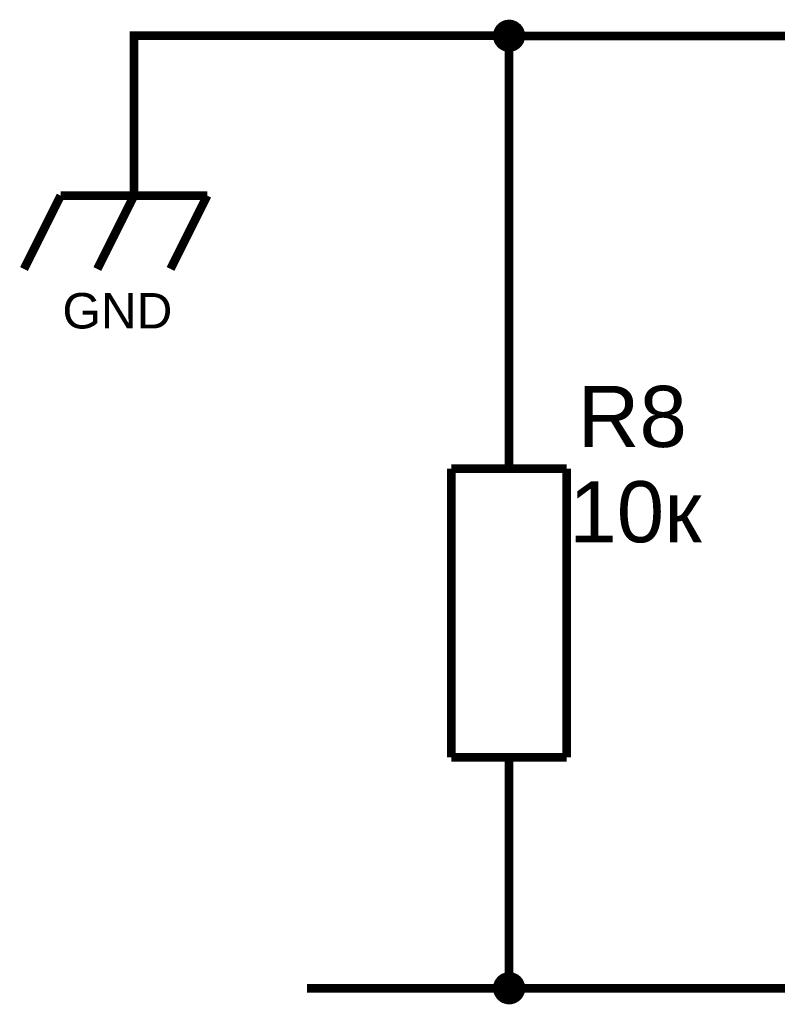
# Model space of a CAD drawing. Header units: millimetres. Extents: x 0 to 594, y 0 to 420.
# Drawn here: x 36.94 to 63.19, y 309.84 to 343.96 of the extents above; entities that cross this region are included whole.
import ezdxf

# ---------------------------------------------------------------- set-up
doc = ezdxf.new("R2010")
doc.units = ezdxf.units.MM
doc.layers.add('Sheet', color=255, linetype='Continuous')
doc.styles.get("Standard").update_dxf_attribs({"font": 'arial.ttf'})

msp = doc.modelspace()

# ---------------------------------------------------------------- linework, layer by layer
at = {"layer": 'Sheet', "color": 0}
for points, const_width in [([(53.388, 343.398), (53.388, 343.425), (53.391, 343.451), (53.394, 343.475), (53.399, 343.502), (53.404, 343.525), (53.412, 343.549), (53.42, 343.573), (53.428, 343.597), (53.439, 343.618), (53.449, 343.642), (53.462, 343.663), (53.476, 343.682), (53.489, 343.703), (53.505, 343.721), (53.521, 343.74), (53.537, 343.758), (53.555, 343.774), (53.574, 343.79), (53.592, 343.806), (53.613, 343.819), (53.632, 343.832), (53.653, 343.846), (53.677, 343.856), (53.698, 343.867), (53.722, 343.875), (53.746, 343.883), (53.769, 343.891), (53.793, 343.896), (53.82, 343.901), (53.843, 343.904), (53.87, 343.906), (53.896, 343.906)], 0.0991), ([(53.388, 343.398), (53.388, 343.425), (53.391, 343.451), (53.394, 343.475), (53.399, 343.502), (53.404, 343.525), (53.412, 343.549), (53.42, 343.573), (53.428, 343.597), (53.439, 343.618), (53.449, 343.642), (53.462, 343.663), (53.476, 343.682), (53.489, 343.703), (53.505, 343.721), (53.521, 343.74), (53.537, 343.758), (53.555, 343.774), (53.574, 343.79), (53.592, 343.806), (53.613, 343.819), (53.632, 343.832), (53.653, 343.846), (53.677, 343.856), (53.698, 343.867), (53.722, 343.875), (53.746, 343.883), (53.769, 343.891), (53.793, 343.896), (53.82, 343.901), (53.843, 343.904), (53.87, 343.906), (53.896, 343.906)], 0.0991), ([(53.388, 343.398), (53.388, 343.425), (53.391, 343.451), (53.394, 343.475), (53.399, 343.502), (53.404, 343.525), (53.412, 343.549), (53.42, 343.573), (53.428, 343.597), (53.439, 343.618), (53.449, 343.642), (53.462, 343.663), (53.476, 343.682), (53.489, 343.703), (53.505, 343.721), (53.521, 343.74), (53.537, 343.758), (53.555, 343.774), (53.574, 343.79), (53.592, 343.806), (53.613, 343.819), (53.632, 343.832), (53.653, 343.846), (53.677, 343.856), (53.698, 343.867), (53.722, 343.875), (53.746, 343.883), (53.769, 343.891), (53.793, 343.896), (53.82, 343.901), (53.843, 343.904), (53.87, 343.906), (53.896, 343.906)], 0.0991), ([(53.388, 343.398), (53.388, 343.425), (53.391, 343.451), (53.394, 343.475), (53.399, 343.502), (53.404, 343.525), (53.412, 343.549), (53.42, 343.573), (53.428, 343.597), (53.439, 343.618), (53.449, 343.642), (53.462, 343.663), (53.476, 343.682), (53.489, 343.703), (53.505, 343.721), (53.521, 343.74), (53.537, 343.758), (53.555, 343.774), (53.574, 343.79), (53.592, 343.806), (53.613, 343.819), (53.632, 343.832), (53.653, 343.846), (53.677, 343.856), (53.698, 343.867), (53.722, 343.875), (53.746, 343.883), (53.769, 343.891), (53.793, 343.896), (53.82, 343.901), (53.843, 343.904), (53.87, 343.906), (53.896, 343.906)], 0.0991), ([(53.388, 343.398), (53.388, 343.425), (53.391, 343.451), (53.394, 343.475), (53.399, 343.502), (53.404, 343.525), (53.412, 343.549), (53.42, 343.573), (53.428, 343.597), (53.439, 343.618), (53.449, 343.642), (53.462, 343.663), (53.476, 343.682), (53.489, 343.703), (53.505, 343.721), (53.521, 343.74), (53.537, 343.758), (53.555, 343.774), (53.574, 343.79), (53.592, 343.806), (53.613, 343.819), (53.632, 343.832), (53.653, 343.846), (53.677, 343.856), (53.698, 343.867), (53.722, 343.875), (53.746, 343.883), (53.769, 343.891), (53.793, 343.896), (53.82, 343.901), (53.843, 343.904), (53.87, 343.906), (53.896, 343.906)], 0.0991), ([(53.388, 343.398), (53.388, 343.425), (53.391, 343.451), (53.394, 343.475), (53.399, 343.502), (53.404, 343.525), (53.412, 343.549), (53.42, 343.573), (53.428, 343.597), (53.439, 343.618), (53.449, 343.642), (53.462, 343.663), (53.476, 343.682), (53.489, 343.703), (53.505, 343.721), (53.521, 343.74), (53.537, 343.758), (53.555, 343.774), (53.574, 343.79), (53.592, 343.806), (53.613, 343.819), (53.632, 343.832), (53.653, 343.846), (53.677, 343.856), (53.698, 343.867), (53.722, 343.875), (53.746, 343.883), (53.769, 343.891), (53.793, 343.896), (53.82, 343.901), (53.843, 343.904), (53.87, 343.906), (53.896, 343.906)], 0.0991), ([(53.388, 343.398), (53.388, 343.425), (53.391, 343.451), (53.394, 343.475), (53.399, 343.502), (53.404, 343.525), (53.412, 343.549), (53.42, 343.573), (53.428, 343.597), (53.439, 343.618), (53.449, 343.642), (53.462, 343.663), (53.476, 343.682), (53.489, 343.703), (53.505, 343.721), (53.521, 343.74), (53.537, 343.758), (53.555, 343.774), (53.574, 343.79), (53.592, 343.806), (53.613, 343.819), (53.632, 343.832), (53.653, 343.846), (53.677, 343.856), (53.698, 343.867), (53.722, 343.875), (53.746, 343.883), (53.769, 343.891), (53.793, 343.896), (53.82, 343.901), (53.843, 343.904), (53.87, 343.906), (53.896, 343.906)], 0.0991), ([(53.388, 343.398), (53.388, 343.425), (53.391, 343.451), (53.394, 343.475), (53.399, 343.502), (53.404, 343.525), (53.412, 343.549), (53.42, 343.573), (53.428, 343.597), (53.439, 343.618), (53.449, 343.642), (53.462, 343.663), (53.476, 343.682), (53.489, 343.703), (53.505, 343.721), (53.521, 343.74), (53.537, 343.758), (53.555, 343.774), (53.574, 343.79), (53.592, 343.806), (53.613, 343.819), (53.632, 343.832), (53.653, 343.846), (53.677, 343.856), (53.698, 343.867), (53.722, 343.875), (53.746, 343.883), (53.769, 343.891), (53.793, 343.896), (53.82, 343.901), (53.843, 343.904), (53.87, 343.906), (53.896, 343.906)], 0.0991), ([(53.896, 343.906), (53.896, 343.906)], 0.0991), ([(53.896, 343.906), (53.923, 343.906), (53.949, 343.904), (53.973, 343.901), (54, 343.896), (54.023, 343.891), (54.047, 343.883), (54.071, 343.875), (54.095, 343.867), (54.116, 343.856), (54.14, 343.846), (54.161, 343.832), (54.179, 343.819), (54.201, 343.806), (54.219, 343.79), (54.238, 343.774), (54.256, 343.758), (54.272, 343.74), (54.288, 343.721), (54.304, 343.703), (54.317, 343.682), (54.33, 343.663), (54.343, 343.642), (54.354, 343.618), (54.365, 343.597), (54.373, 343.573), (54.381, 343.549), (54.388, 343.525), (54.394, 343.502), (54.399, 343.475), (54.402, 343.451), (54.404, 343.425), (54.404, 343.398)], 0.0991), ([(53.896, 343.906), (53.896, 343.906)], 0.0991), ([(53.896, 343.906), (53.923, 343.906), (53.949, 343.904), (53.973, 343.901), (54, 343.896), (54.023, 343.891), (54.047, 343.883), (54.071, 343.875), (54.095, 343.867), (54.116, 343.856), (54.14, 343.846), (54.161, 343.832), (54.179, 343.819), (54.201, 343.806), (54.219, 343.79), (54.238, 343.774), (54.256, 343.758), (54.272, 343.74), (54.288, 343.721), (54.304, 343.703), (54.317, 343.682), (54.33, 343.663), (54.343, 343.642), (54.354, 343.618), (54.365, 343.597), (54.373, 343.573), (54.381, 343.549), (54.388, 343.525), (54.394, 343.502), (54.399, 343.475), (54.402, 343.451), (54.404, 343.425), (54.404, 343.398)], 0.0991), ([(53.896, 343.906), (53.896, 343.906)], 0.0991), ([(53.896, 343.906), (53.923, 343.906), (53.949, 343.904), (53.973, 343.901), (54, 343.896), (54.023, 343.891), (54.047, 343.883), (54.071, 343.875), (54.095, 343.867), (54.116, 343.856), (54.14, 343.846), (54.161, 343.832), (54.179, 343.819), (54.201, 343.806), (54.219, 343.79), (54.238, 343.774), (54.256, 343.758), (54.272, 343.74), (54.288, 343.721), (54.304, 343.703), (54.317, 343.682), (54.33, 343.663), (54.343, 343.642), (54.354, 343.618), (54.365, 343.597), (54.373, 343.573), (54.381, 343.549), (54.388, 343.525), (54.394, 343.502), (54.399, 343.475), (54.402, 343.451), (54.404, 343.425), (54.404, 343.398)], 0.0991), ([(53.896, 343.906), (53.896, 343.906)], 0.0991), ([(53.896, 343.906), (53.923, 343.906), (53.949, 343.904), (53.973, 343.901), (54, 343.896), (54.023, 343.891), (54.047, 343.883), (54.071, 343.875), (54.095, 343.867), (54.116, 343.856), (54.14, 343.846), (54.161, 343.832), (54.179, 343.819), (54.201, 343.806), (54.219, 343.79), (54.238, 343.774), (54.256, 343.758), (54.272, 343.74), (54.288, 343.721), (54.304, 343.703), (54.317, 343.682), (54.33, 343.663), (54.343, 343.642), (54.354, 343.618), (54.365, 343.597), (54.373, 343.573), (54.381, 343.549), (54.388, 343.525), (54.394, 343.502), (54.399, 343.475), (54.402, 343.451), (54.404, 343.425), (54.404, 343.398)], 0.0991), ([(53.896, 343.906), (53.896, 343.906)], 0.0991), ([(53.896, 343.906), (53.923, 343.906), (53.949, 343.904), (53.973, 343.901), (54, 343.896), (54.023, 343.891), (54.047, 343.883), (54.071, 343.875), (54.095, 343.867), (54.116, 343.856), (54.14, 343.846), (54.161, 343.832), (54.179, 343.819), (54.201, 343.806), (54.219, 343.79), (54.238, 343.774), (54.256, 343.758), (54.272, 343.74), (54.288, 343.721), (54.304, 343.703), (54.317, 343.682), (54.33, 343.663), (54.343, 343.642), (54.354, 343.618), (54.365, 343.597), (54.373, 343.573), (54.381, 343.549), (54.388, 343.525), (54.394, 343.502), (54.399, 343.475), (54.402, 343.451), (54.404, 343.425), (54.404, 343.398)], 0.0991), ([(53.896, 343.906), (53.896, 343.906)], 0.0991), ([(53.896, 343.906), (53.923, 343.906), (53.949, 343.904), (53.973, 343.901), (54, 343.896), (54.023, 343.891), (54.047, 343.883), (54.071, 343.875), (54.095, 343.867), (54.116, 343.856), (54.14, 343.846), (54.161, 343.832), (54.179, 343.819), (54.201, 343.806), (54.219, 343.79), (54.238, 343.774), (54.256, 343.758), (54.272, 343.74), (54.288, 343.721), (54.304, 343.703), (54.317, 343.682), (54.33, 343.663), (54.343, 343.642), (54.354, 343.618), (54.365, 343.597), (54.373, 343.573), (54.381, 343.549), (54.388, 343.525), (54.394, 343.502), (54.399, 343.475), (54.402, 343.451), (54.404, 343.425), (54.404, 343.398)], 0.0991), ([(53.896, 343.906), (53.896, 343.906)], 0.0991), ([(53.896, 343.906), (53.923, 343.906), (53.949, 343.904), (53.973, 343.901), (54, 343.896), (54.023, 343.891), (54.047, 343.883), (54.071, 343.875), (54.095, 343.867), (54.116, 343.856), (54.14, 343.846), (54.161, 343.832), (54.179, 343.819), (54.201, 343.806), (54.219, 343.79), (54.238, 343.774), (54.256, 343.758), (54.272, 343.74), (54.288, 343.721), (54.304, 343.703), (54.317, 343.682), (54.33, 343.663), (54.343, 343.642), (54.354, 343.618), (54.365, 343.597), (54.373, 343.573), (54.381, 343.549), (54.388, 343.525), (54.394, 343.502), (54.399, 343.475), (54.402, 343.451), (54.404, 343.425), (54.404, 343.398)], 0.0991), ([(53.896, 343.906), (53.896, 343.906)], 0.0991), ([(53.896, 343.906), (53.923, 343.906), (53.949, 343.904), (53.973, 343.901), (54, 343.896), (54.023, 343.891), (54.047, 343.883), (54.071, 343.875), (54.095, 343.867), (54.116, 343.856), (54.14, 343.846), (54.161, 343.832), (54.179, 343.819), (54.201, 343.806), (54.219, 343.79), (54.238, 343.774), (54.256, 343.758), (54.272, 343.74), (54.288, 343.721), (54.304, 343.703), (54.317, 343.682), (54.33, 343.663), (54.343, 343.642), (54.354, 343.618), (54.365, 343.597), (54.373, 343.573), (54.381, 343.549), (54.388, 343.525), (54.394, 343.502), (54.399, 343.475), (54.402, 343.451), (54.404, 343.425), (54.404, 343.398)], 0.0991), ([(40.895, 340.398), (40.895, 343.398), (53.896, 343.398)], 0.3), ([(53.896, 342.89), (53.87, 342.89), (53.843, 342.893), (53.82, 342.896), (53.793, 342.901), (53.769, 342.906), (53.746, 342.914), (53.722, 342.922), (53.698, 342.93), (53.677, 342.941), (53.653, 342.951), (53.632, 342.965), (53.613, 342.978), (53.592, 342.991), (53.574, 343.007), (53.555, 343.023), (53.537, 343.039), (53.521, 343.057), (53.505, 343.076), (53.489, 343.094), (53.476, 343.115), (53.462, 343.134), (53.449, 343.155), (53.439, 343.179), (53.428, 343.2), (53.42, 343.224), (53.412, 343.248), (53.404, 343.271), (53.399, 343.295), (53.394, 343.322), (53.391, 343.346), (53.388, 343.372), (53.388, 343.398)], 0.0991), ([(53.388, 343.398), (53.388, 343.398)], 0.0991), ([(53.896, 342.89), (53.87, 342.89), (53.843, 342.893), (53.82, 342.896), (53.793, 342.901), (53.769, 342.906), (53.746, 342.914), (53.722, 342.922), (53.698, 342.93), (53.677, 342.941), (53.653, 342.951), (53.632, 342.965), (53.613, 342.978), (53.592, 342.991), (53.574, 343.007), (53.555, 343.023), (53.537, 343.039), (53.521, 343.057), (53.505, 343.076), (53.489, 343.094), (53.476, 343.115), (53.462, 343.134), (53.449, 343.155), (53.439, 343.179), (53.428, 343.2), (53.42, 343.224), (53.412, 343.248), (53.404, 343.271), (53.399, 343.295), (53.394, 343.322), (53.391, 343.346), (53.388, 343.372), (53.388, 343.398)], 0.0991), ([(53.388, 343.398), (53.388, 343.398)], 0.0991), ([(53.896, 342.89), (53.87, 342.89), (53.843, 342.893), (53.82, 342.896), (53.793, 342.901), (53.769, 342.906), (53.746, 342.914), (53.722, 342.922), (53.698, 342.93), (53.677, 342.941), (53.653, 342.951), (53.632, 342.965), (53.613, 342.978), (53.592, 342.991), (53.574, 343.007), (53.555, 343.023), (53.537, 343.039), (53.521, 343.057), (53.505, 343.076), (53.489, 343.094), (53.476, 343.115), (53.462, 343.134), (53.449, 343.155), (53.439, 343.179), (53.428, 343.2), (53.42, 343.224), (53.412, 343.248), (53.404, 343.271), (53.399, 343.295), (53.394, 343.322), (53.391, 343.346), (53.388, 343.372), (53.388, 343.398)], 0.0991), ([(53.388, 343.398), (53.388, 343.398)], 0.0991), ([(53.896, 342.89), (53.87, 342.89), (53.843, 342.893), (53.82, 342.896), (53.793, 342.901), (53.769, 342.906), (53.746, 342.914), (53.722, 342.922), (53.698, 342.93), (53.677, 342.941), (53.653, 342.951), (53.632, 342.965), (53.613, 342.978), (53.592, 342.991), (53.574, 343.007), (53.555, 343.023), (53.537, 343.039), (53.521, 343.057), (53.505, 343.076), (53.489, 343.094), (53.476, 343.115), (53.462, 343.134), (53.449, 343.155), (53.439, 343.179), (53.428, 343.2), (53.42, 343.224), (53.412, 343.248), (53.404, 343.271), (53.399, 343.295), (53.394, 343.322), (53.391, 343.346), (53.388, 343.372), (53.388, 343.398)], 0.0991), ([(53.388, 343.398), (53.388, 343.398)], 0.0991), ([(53.896, 342.89), (53.87, 342.89), (53.843, 342.893), (53.82, 342.896), (53.793, 342.901), (53.769, 342.906), (53.746, 342.914), (53.722, 342.922), (53.698, 342.93), (53.677, 342.941), (53.653, 342.951), (53.632, 342.965), (53.613, 342.978), (53.592, 342.991), (53.574, 343.007), (53.555, 343.023), (53.537, 343.039), (53.521, 343.057), (53.505, 343.076), (53.489, 343.094), (53.476, 343.115), (53.462, 343.134), (53.449, 343.155), (53.439, 343.179), (53.428, 343.2), (53.42, 343.224), (53.412, 343.248), (53.404, 343.271), (53.399, 343.295), (53.394, 343.322), (53.391, 343.346), (53.388, 343.372), (53.388, 343.398)], 0.0991), ([(53.388, 343.398), (53.388, 343.398)], 0.0991), ([(53.896, 342.89), (53.87, 342.89), (53.843, 342.893), (53.82, 342.896), (53.793, 342.901), (53.769, 342.906), (53.746, 342.914), (53.722, 342.922), (53.698, 342.93), (53.677, 342.941), (53.653, 342.951), (53.632, 342.965), (53.613, 342.978), (53.592, 342.991), (53.574, 343.007), (53.555, 343.023), (53.537, 343.039), (53.521, 343.057), (53.505, 343.076), (53.489, 343.094), (53.476, 343.115), (53.462, 343.134), (53.449, 343.155), (53.439, 343.179), (53.428, 343.2), (53.42, 343.224), (53.412, 343.248), (53.404, 343.271), (53.399, 343.295), (53.394, 343.322), (53.391, 343.346), (53.388, 343.372), (53.388, 343.398)], 0.0991), ([(53.388, 343.398), (53.388, 343.398)], 0.0991), ([(53.896, 342.89), (53.87, 342.89), (53.843, 342.893), (53.82, 342.896), (53.793, 342.901), (53.769, 342.906), (53.746, 342.914), (53.722, 342.922), (53.698, 342.93), (53.677, 342.941), (53.653, 342.951), (53.632, 342.965), (53.613, 342.978), (53.592, 342.991), (53.574, 343.007), (53.555, 343.023), (53.537, 343.039), (53.521, 343.057), (53.505, 343.076), (53.489, 343.094), (53.476, 343.115), (53.462, 343.134), (53.449, 343.155), (53.439, 343.179), (53.428, 343.2), (53.42, 343.224), (53.412, 343.248), (53.404, 343.271), (53.399, 343.295), (53.394, 343.322), (53.391, 343.346), (53.388, 343.372), (53.388, 343.398)], 0.0991), ([(53.388, 343.398), (53.388, 343.398)], 0.0991), ([(53.896, 342.89), (53.87, 342.89), (53.843, 342.893), (53.82, 342.896), (53.793, 342.901), (53.769, 342.906), (53.746, 342.914), (53.722, 342.922), (53.698, 342.93), (53.677, 342.941), (53.653, 342.951), (53.632, 342.965), (53.613, 342.978), (53.592, 342.991), (53.574, 343.007), (53.555, 343.023), (53.537, 343.039), (53.521, 343.057), (53.505, 343.076), (53.489, 343.094), (53.476, 343.115), (53.462, 343.134), (53.449, 343.155), (53.439, 343.179), (53.428, 343.2), (53.42, 343.224), (53.412, 343.248), (53.404, 343.271), (53.399, 343.295), (53.394, 343.322), (53.391, 343.346), (53.388, 343.372), (53.388, 343.398)], 0.0991), ([(53.388, 343.398), (53.388, 343.398)], 0.0991), ([(53.899, 333.4), (53.899, 343.396), (65.895, 343.396), (76.896, 343.396), (76.896, 333.4)], 0.3), ([(54.404, 343.398), (54.404, 343.372), (54.402, 343.346), (54.399, 343.322), (54.394, 343.295), (54.388, 343.271), (54.381, 343.248), (54.373, 343.224), (54.365, 343.2), (54.354, 343.179), (54.343, 343.155), (54.33, 343.134), (54.317, 343.115), (54.304, 343.094), (54.288, 343.076), (54.272, 343.057), (54.256, 343.039), (54.238, 343.023), (54.219, 343.007), (54.201, 342.991), (54.179, 342.978), (54.161, 342.965), (54.14, 342.951), (54.116, 342.941), (54.095, 342.93), (54.071, 342.922), (54.047, 342.914), (54.023, 342.906), (54, 342.901), (53.973, 342.896), (53.949, 342.893), (53.923, 342.89), (53.896, 342.89)], 0.0991), ([(54.404, 343.398), (54.404, 343.372), (54.402, 343.346), (54.399, 343.322), (54.394, 343.295), (54.388, 343.271), (54.381, 343.248), (54.373, 343.224), (54.365, 343.2), (54.354, 343.179), (54.343, 343.155), (54.33, 343.134), (54.317, 343.115), (54.304, 343.094), (54.288, 343.076), (54.272, 343.057), (54.256, 343.039), (54.238, 343.023), (54.219, 343.007), (54.201, 342.991), (54.179, 342.978), (54.161, 342.965), (54.14, 342.951), (54.116, 342.941), (54.095, 342.93), (54.071, 342.922), (54.047, 342.914), (54.023, 342.906), (54, 342.901), (53.973, 342.896), (53.949, 342.893), (53.923, 342.89), (53.896, 342.89)], 0.0991), ([(54.404, 343.398), (54.404, 343.372), (54.402, 343.346), (54.399, 343.322), (54.394, 343.295), (54.388, 343.271), (54.381, 343.248), (54.373, 343.224), (54.365, 343.2), (54.354, 343.179), (54.343, 343.155), (54.33, 343.134), (54.317, 343.115), (54.304, 343.094), (54.288, 343.076), (54.272, 343.057), (54.256, 343.039), (54.238, 343.023), (54.219, 343.007), (54.201, 342.991), (54.179, 342.978), (54.161, 342.965), (54.14, 342.951), (54.116, 342.941), (54.095, 342.93), (54.071, 342.922), (54.047, 342.914), (54.023, 342.906), (54, 342.901), (53.973, 342.896), (53.949, 342.893), (53.923, 342.89), (53.896, 342.89)], 0.0991), ([(54.404, 343.398), (54.404, 343.372), (54.402, 343.346), (54.399, 343.322), (54.394, 343.295), (54.388, 343.271), (54.381, 343.248), (54.373, 343.224), (54.365, 343.2), (54.354, 343.179), (54.343, 343.155), (54.33, 343.134), (54.317, 343.115), (54.304, 343.094), (54.288, 343.076), (54.272, 343.057), (54.256, 343.039), (54.238, 343.023), (54.219, 343.007), (54.201, 342.991), (54.179, 342.978), (54.161, 342.965), (54.14, 342.951), (54.116, 342.941), (54.095, 342.93), (54.071, 342.922), (54.047, 342.914), (54.023, 342.906), (54, 342.901), (53.973, 342.896), (53.949, 342.893), (53.923, 342.89), (53.896, 342.89)], 0.0991), ([(54.404, 343.398), (54.404, 343.372), (54.402, 343.346), (54.399, 343.322), (54.394, 343.295), (54.388, 343.271), (54.381, 343.248), (54.373, 343.224), (54.365, 343.2), (54.354, 343.179), (54.343, 343.155), (54.33, 343.134), (54.317, 343.115), (54.304, 343.094), (54.288, 343.076), (54.272, 343.057), (54.256, 343.039), (54.238, 343.023), (54.219, 343.007), (54.201, 342.991), (54.179, 342.978), (54.161, 342.965), (54.14, 342.951), (54.116, 342.941), (54.095, 342.93), (54.071, 342.922), (54.047, 342.914), (54.023, 342.906), (54, 342.901), (53.973, 342.896), (53.949, 342.893), (53.923, 342.89), (53.896, 342.89)], 0.0991), ([(54.404, 343.398), (54.404, 343.372), (54.402, 343.346), (54.399, 343.322), (54.394, 343.295), (54.388, 343.271), (54.381, 343.248), (54.373, 343.224), (54.365, 343.2), (54.354, 343.179), (54.343, 343.155), (54.33, 343.134), (54.317, 343.115), (54.304, 343.094), (54.288, 343.076), (54.272, 343.057), (54.256, 343.039), (54.238, 343.023), (54.219, 343.007), (54.201, 342.991), (54.179, 342.978), (54.161, 342.965), (54.14, 342.951), (54.116, 342.941), (54.095, 342.93), (54.071, 342.922), (54.047, 342.914), (54.023, 342.906), (54, 342.901), (53.973, 342.896), (53.949, 342.893), (53.923, 342.89), (53.896, 342.89)], 0.0991), ([(54.404, 343.398), (54.404, 343.372), (54.402, 343.346), (54.399, 343.322), (54.394, 343.295), (54.388, 343.271), (54.381, 343.248), (54.373, 343.224), (54.365, 343.2), (54.354, 343.179), (54.343, 343.155), (54.33, 343.134), (54.317, 343.115), (54.304, 343.094), (54.288, 343.076), (54.272, 343.057), (54.256, 343.039), (54.238, 343.023), (54.219, 343.007), (54.201, 342.991), (54.179, 342.978), (54.161, 342.965), (54.14, 342.951), (54.116, 342.941), (54.095, 342.93), (54.071, 342.922), (54.047, 342.914), (54.023, 342.906), (54, 342.901), (53.973, 342.896), (53.949, 342.893), (53.923, 342.89), (53.896, 342.89)], 0.0991), ([(54.404, 343.398), (54.404, 343.372), (54.402, 343.346), (54.399, 343.322), (54.394, 343.295), (54.388, 343.271), (54.381, 343.248), (54.373, 343.224), (54.365, 343.2), (54.354, 343.179), (54.343, 343.155), (54.33, 343.134), (54.317, 343.115), (54.304, 343.094), (54.288, 343.076), (54.272, 343.057), (54.256, 343.039), (54.238, 343.023), (54.219, 343.007), (54.201, 342.991), (54.179, 342.978), (54.161, 342.965), (54.14, 342.951), (54.116, 342.941), (54.095, 342.93), (54.071, 342.922), (54.047, 342.914), (54.023, 342.906), (54, 342.901), (53.973, 342.896), (53.949, 342.893), (53.923, 342.89), (53.896, 342.89)], 0.0991), ([(54.404, 343.398), (54.404, 343.398), (54.404, 343.398), (54.404, 343.398), (54.404, 343.398), (54.404, 343.398), (54.404, 343.398), (54.404, 343.398), (54.404, 343.398), (54.404, 343.398), (54.404, 343.398), (54.404, 343.398), (54.404, 343.398), (54.404, 343.398), (54.404, 343.398), (54.404, 343.398), (54.404, 343.398), (54.404, 343.398), (54.404, 343.398), (54.404, 343.398), (54.404, 343.398), (54.404, 343.398), (54.404, 343.398), (54.404, 343.398), (54.404, 343.398), (54.404, 343.398), (54.404, 343.398), (54.404, 343.398), (54.404, 343.398), (54.404, 343.398), (54.404, 343.398), (54.404, 343.398), (54.404, 343.398)], 0.0991), ([(54.404, 343.398), (54.404, 343.398)], 0.0991), ([(54.404, 343.398), (54.404, 343.398), (54.404, 343.398), (54.404, 343.398), (54.404, 343.398), (54.404, 343.398), (54.404, 343.398), (54.404, 343.398), (54.404, 343.398), (54.404, 343.398), (54.404, 343.398), (54.404, 343.398), (54.404, 343.398), (54.404, 343.398), (54.404, 343.398), (54.404, 343.398), (54.404, 343.398), (54.404, 343.398), (54.404, 343.398), (54.404, 343.398), (54.404, 343.398), (54.404, 343.398), (54.404, 343.398), (54.404, 343.398), (54.404, 343.398), (54.404, 343.398), (54.404, 343.398), (54.404, 343.398), (54.404, 343.398), (54.404, 343.398), (54.404, 343.398), (54.404, 343.398), (54.404, 343.398)], 0.0991), ([(54.404, 343.398), (54.404, 343.398)], 0.0991), ([(54.404, 343.398), (54.404, 343.398), (54.404, 343.398), (54.404, 343.398), (54.404, 343.398), (54.404, 343.398), (54.404, 343.398), (54.404, 343.398), (54.404, 343.398), (54.404, 343.398), (54.404, 343.398), (54.404, 343.398), (54.404, 343.398), (54.404, 343.398), (54.404, 343.398), (54.404, 343.398), (54.404, 343.398), (54.404, 343.398), (54.404, 343.398), (54.404, 343.398), (54.404, 343.398), (54.404, 343.398), (54.404, 343.398), (54.404, 343.398), (54.404, 343.398), (54.404, 343.398), (54.404, 343.398), (54.404, 343.398), (54.404, 343.398), (54.404, 343.398), (54.404, 343.398), (54.404, 343.398), (54.404, 343.398)], 0.0991), ([(54.404, 343.398), (54.404, 343.398)], 0.0991), ([(54.404, 343.398), (54.404, 343.398), (54.404, 343.398), (54.404, 343.398), (54.404, 343.398), (54.404, 343.398), (54.404, 343.398), (54.404, 343.398), (54.404, 343.398), (54.404, 343.398), (54.404, 343.398), (54.404, 343.398), (54.404, 343.398), (54.404, 343.398), (54.404, 343.398), (54.404, 343.398), (54.404, 343.398), (54.404, 343.398), (54.404, 343.398), (54.404, 343.398), (54.404, 343.398), (54.404, 343.398), (54.404, 343.398), (54.404, 343.398), (54.404, 343.398), (54.404, 343.398), (54.404, 343.398), (54.404, 343.398), (54.404, 343.398), (54.404, 343.398), (54.404, 343.398), (54.404, 343.398), (54.404, 343.398)], 0.0991), ([(54.404, 343.398), (54.404, 343.398)], 0.0991), ([(54.404, 343.398), (54.404, 343.398), (54.404, 343.398), (54.404, 343.398), (54.404, 343.398), (54.404, 343.398), (54.404, 343.398), (54.404, 343.398), (54.404, 343.398), (54.404, 343.398), (54.404, 343.398), (54.404, 343.398), (54.404, 343.398), (54.404, 343.398), (54.404, 343.398), (54.404, 343.398), (54.404, 343.398), (54.404, 343.398), (54.404, 343.398), (54.404, 343.398), (54.404, 343.398), (54.404, 343.398), (54.404, 343.398), (54.404, 343.398), (54.404, 343.398), (54.404, 343.398), (54.404, 343.398), (54.404, 343.398), (54.404, 343.398), (54.404, 343.398), (54.404, 343.398), (54.404, 343.398), (54.404, 343.398)], 0.0991), ([(54.404, 343.398), (54.404, 343.398)], 0.0991), ([(54.404, 343.398), (54.404, 343.398), (54.404, 343.398), (54.404, 343.398), (54.404, 343.398), (54.404, 343.398), (54.404, 343.398), (54.404, 343.398), (54.404, 343.398), (54.404, 343.398), (54.404, 343.398), (54.404, 343.398), (54.404, 343.398), (54.404, 343.398), (54.404, 343.398), (54.404, 343.398), (54.404, 343.398), (54.404, 343.398), (54.404, 343.398), (54.404, 343.398), (54.404, 343.398), (54.404, 343.398), (54.404, 343.398), (54.404, 343.398), (54.404, 343.398), (54.404, 343.398), (54.404, 343.398), (54.404, 343.398), (54.404, 343.398), (54.404, 343.398), (54.404, 343.398), (54.404, 343.398), (54.404, 343.398)], 0.0991), ([(54.404, 343.398), (54.404, 343.398)], 0.0991), ([(54.404, 343.398), (54.404, 343.398), (54.404, 343.398), (54.404, 343.398), (54.404, 343.398), (54.404, 343.398), (54.404, 343.398), (54.404, 343.398), (54.404, 343.398), (54.404, 343.398), (54.404, 343.398), (54.404, 343.398), (54.404, 343.398), (54.404, 343.398), (54.404, 343.398), (54.404, 343.398), (54.404, 343.398), (54.404, 343.398), (54.404, 343.398), (54.404, 343.398), (54.404, 343.398), (54.404, 343.398), (54.404, 343.398), (54.404, 343.398), (54.404, 343.398), (54.404, 343.398), (54.404, 343.398), (54.404, 343.398), (54.404, 343.398), (54.404, 343.398), (54.404, 343.398), (54.404, 343.398), (54.404, 343.398)], 0.0991), ([(54.404, 343.398), (54.404, 343.398)], 0.0991), ([(54.404, 343.398), (54.404, 343.398), (54.404, 343.398), (54.404, 343.398), (54.404, 343.398), (54.404, 343.398), (54.404, 343.398), (54.404, 343.398), (54.404, 343.398), (54.404, 343.398), (54.404, 343.398), (54.404, 343.398), (54.404, 343.398), (54.404, 343.398), (54.404, 343.398), (54.404, 343.398), (54.404, 343.398), (54.404, 343.398), (54.404, 343.398), (54.404, 343.398), (54.404, 343.398), (54.404, 343.398), (54.404, 343.398), (54.404, 343.398), (54.404, 343.398), (54.404, 343.398), (54.404, 343.398), (54.404, 343.398), (54.404, 343.398), (54.404, 343.398), (54.404, 343.398), (54.404, 343.398), (54.404, 343.398)], 0.0991), ([(54.404, 343.398), (54.404, 343.398)], 0.0991), ([(40.895, 340.398), (40.895, 337.858)], 0.3), ([(38.355, 337.858), (37.085, 335.318)], 0.3), ([(38.355, 337.858), (43.435, 337.858)], 0.3), ([(40.895, 337.858), (39.625, 335.318)], 0.3), ([(43.435, 337.858), (42.165, 335.318)], 0.3), ([(53.899, 333.4), (53.899, 328.399)], 0.3), ([(53.899, 328.399), (53.899, 333.4)], 0.3), ([(51.899, 328.399), (51.899, 318.397)], 0.3), ([(51.899, 328.399), (55.894, 328.399)], 0.3), ([(55.894, 318.397), (55.894, 328.399)], 0.3), ([(55.894, 318.397), (51.899, 318.397)], 0.3), ([(53.899, 318.397), (53.899, 313.397)], 0.3), ([(53.899, 318.397), (53.899, 313.397)], 0.3), ([(53.899, 313.397), (53.899, 310.396)], 0.3), ([(53.391, 310.396), (53.391, 310.423), (53.391, 310.449), (53.396, 310.476), (53.402, 310.497), (53.407, 310.523), (53.412, 310.55), (53.423, 310.571), (53.433, 310.592), (53.439, 310.618), (53.454, 310.64), (53.465, 310.661), (53.476, 310.682), (53.492, 310.698), (53.507, 310.719), (53.523, 310.74), (53.539, 310.756), (53.555, 310.772), (53.576, 310.788), (53.597, 310.804), (53.613, 310.819), (53.634, 310.83), (53.656, 310.841), (53.677, 310.857), (53.703, 310.862), (53.724, 310.872), (53.746, 310.883), (53.772, 310.888), (53.798, 310.894), (53.82, 310.899), (53.846, 310.904), (53.873, 310.904), (53.899, 310.904)], 0.0991), ([(53.391, 310.396), (53.391, 310.423), (53.391, 310.449), (53.396, 310.476), (53.402, 310.497), (53.407, 310.523), (53.412, 310.55), (53.423, 310.571), (53.433, 310.592), (53.439, 310.618), (53.454, 310.64), (53.465, 310.661), (53.476, 310.682), (53.492, 310.698), (53.507, 310.719), (53.523, 310.74), (53.539, 310.756), (53.555, 310.772), (53.576, 310.788), (53.597, 310.804), (53.613, 310.819), (53.634, 310.83), (53.656, 310.841), (53.677, 310.857), (53.703, 310.862), (53.724, 310.872), (53.746, 310.883), (53.772, 310.888), (53.798, 310.894), (53.82, 310.899), (53.846, 310.904), (53.873, 310.904), (53.899, 310.904)], 0.0991), ([(53.391, 310.396), (53.391, 310.423), (53.391, 310.449), (53.396, 310.476), (53.402, 310.497), (53.407, 310.523), (53.412, 310.55), (53.423, 310.571), (53.433, 310.592), (53.439, 310.618), (53.454, 310.64), (53.465, 310.661), (53.476, 310.682), (53.492, 310.698), (53.507, 310.719), (53.523, 310.74), (53.539, 310.756), (53.555, 310.772), (53.576, 310.788), (53.597, 310.804), (53.613, 310.819), (53.634, 310.83), (53.656, 310.841), (53.677, 310.857), (53.703, 310.862), (53.724, 310.872), (53.746, 310.883), (53.772, 310.888), (53.798, 310.894), (53.82, 310.899), (53.846, 310.904), (53.873, 310.904), (53.899, 310.904)], 0.0991), ([(53.391, 310.396), (53.391, 310.423), (53.391, 310.449), (53.396, 310.476), (53.402, 310.497), (53.407, 310.523), (53.412, 310.55), (53.423, 310.571), (53.433, 310.592), (53.439, 310.618), (53.454, 310.64), (53.465, 310.661), (53.476, 310.682), (53.492, 310.698), (53.507, 310.719), (53.523, 310.74), (53.539, 310.756), (53.555, 310.772), (53.576, 310.788), (53.597, 310.804), (53.613, 310.819), (53.634, 310.83), (53.656, 310.841), (53.677, 310.857), (53.703, 310.862), (53.724, 310.872), (53.746, 310.883), (53.772, 310.888), (53.798, 310.894), (53.82, 310.899), (53.846, 310.904), (53.873, 310.904), (53.899, 310.904)], 0.0991), ([(53.391, 310.396), (53.391, 310.423), (53.391, 310.449), (53.396, 310.476), (53.402, 310.497), (53.407, 310.523), (53.412, 310.55), (53.423, 310.571), (53.433, 310.592), (53.439, 310.618), (53.454, 310.64), (53.465, 310.661), (53.476, 310.682), (53.492, 310.698), (53.507, 310.719), (53.523, 310.74), (53.539, 310.756), (53.555, 310.772), (53.576, 310.788), (53.597, 310.804), (53.613, 310.819), (53.634, 310.83), (53.656, 310.841), (53.677, 310.857), (53.703, 310.862), (53.724, 310.872), (53.746, 310.883), (53.772, 310.888), (53.798, 310.894), (53.82, 310.899), (53.846, 310.904), (53.873, 310.904), (53.899, 310.904)], 0.0991), ([(53.391, 310.396), (53.391, 310.423), (53.391, 310.449), (53.396, 310.476), (53.402, 310.497), (53.407, 310.523), (53.412, 310.55), (53.423, 310.571), (53.433, 310.592), (53.439, 310.618), (53.454, 310.64), (53.465, 310.661), (53.476, 310.682), (53.492, 310.698), (53.507, 310.719), (53.523, 310.74), (53.539, 310.756), (53.555, 310.772), (53.576, 310.788), (53.597, 310.804), (53.613, 310.819), (53.634, 310.83), (53.656, 310.841), (53.677, 310.857), (53.703, 310.862), (53.724, 310.872), (53.746, 310.883), (53.772, 310.888), (53.798, 310.894), (53.82, 310.899), (53.846, 310.904), (53.873, 310.904), (53.899, 310.904)], 0.0991), ([(53.391, 310.396), (53.391, 310.423), (53.391, 310.449), (53.396, 310.476), (53.402, 310.497), (53.407, 310.523), (53.412, 310.55), (53.423, 310.571), (53.433, 310.592), (53.439, 310.618), (53.454, 310.64), (53.465, 310.661), (53.476, 310.682), (53.492, 310.698), (53.507, 310.719), (53.523, 310.74), (53.539, 310.756), (53.555, 310.772), (53.576, 310.788), (53.597, 310.804), (53.613, 310.819), (53.634, 310.83), (53.656, 310.841), (53.677, 310.857), (53.703, 310.862), (53.724, 310.872), (53.746, 310.883), (53.772, 310.888), (53.798, 310.894), (53.82, 310.899), (53.846, 310.904), (53.873, 310.904), (53.899, 310.904)], 0.0991), ([(53.391, 310.396), (53.391, 310.423), (53.391, 310.449), (53.396, 310.476), (53.402, 310.497), (53.407, 310.523), (53.412, 310.55), (53.423, 310.571), (53.433, 310.592), (53.439, 310.618), (53.454, 310.64), (53.465, 310.661), (53.476, 310.682), (53.492, 310.698), (53.507, 310.719), (53.523, 310.74), (53.539, 310.756), (53.555, 310.772), (53.576, 310.788), (53.597, 310.804), (53.613, 310.819), (53.634, 310.83), (53.656, 310.841), (53.677, 310.857), (53.703, 310.862), (53.724, 310.872), (53.746, 310.883), (53.772, 310.888), (53.798, 310.894), (53.82, 310.899), (53.846, 310.904), (53.873, 310.904), (53.899, 310.904)], 0.0991), ([(53.899, 310.904), (53.899, 310.904)], 0.0991), ([(53.899, 310.904), (53.925, 310.904), (53.952, 310.904), (53.978, 310.899), (54, 310.894), (54.026, 310.888), (54.052, 310.883), (54.074, 310.872), (54.095, 310.862), (54.121, 310.857), (54.142, 310.841), (54.164, 310.83), (54.185, 310.819), (54.201, 310.804), (54.222, 310.788), (54.243, 310.772), (54.259, 310.756), (54.275, 310.74), (54.291, 310.719), (54.306, 310.698), (54.322, 310.682), (54.333, 310.661), (54.343, 310.64), (54.359, 310.618), (54.365, 310.592), (54.375, 310.571), (54.386, 310.55), (54.391, 310.523), (54.396, 310.497), (54.402, 310.476), (54.407, 310.449), (54.407, 310.423), (54.407, 310.396)], 0.0991), ([(53.899, 310.904), (53.899, 310.904)], 0.0991), ([(53.899, 310.904), (53.925, 310.904), (53.952, 310.904), (53.978, 310.899), (54, 310.894), (54.026, 310.888), (54.052, 310.883), (54.074, 310.872), (54.095, 310.862), (54.121, 310.857), (54.142, 310.841), (54.164, 310.83), (54.185, 310.819), (54.201, 310.804), (54.222, 310.788), (54.243, 310.772), (54.259, 310.756), (54.275, 310.74), (54.291, 310.719), (54.306, 310.698), (54.322, 310.682), (54.333, 310.661), (54.343, 310.64), (54.359, 310.618), (54.365, 310.592), (54.375, 310.571), (54.386, 310.55), (54.391, 310.523), (54.396, 310.497), (54.402, 310.476), (54.407, 310.449), (54.407, 310.423), (54.407, 310.396)], 0.0991), ([(53.899, 310.904), (53.899, 310.904)], 0.0991), ([(53.899, 310.904), (53.925, 310.904), (53.952, 310.904), (53.978, 310.899), (54, 310.894), (54.026, 310.888), (54.052, 310.883), (54.074, 310.872), (54.095, 310.862), (54.121, 310.857), (54.142, 310.841), (54.164, 310.83), (54.185, 310.819), (54.201, 310.804), (54.222, 310.788), (54.243, 310.772), (54.259, 310.756), (54.275, 310.74), (54.291, 310.719), (54.306, 310.698), (54.322, 310.682), (54.333, 310.661), (54.343, 310.64), (54.359, 310.618), (54.365, 310.592), (54.375, 310.571), (54.386, 310.55), (54.391, 310.523), (54.396, 310.497), (54.402, 310.476), (54.407, 310.449), (54.407, 310.423), (54.407, 310.396)], 0.0991), ([(53.899, 310.904), (53.899, 310.904)], 0.0991), ([(53.899, 310.904), (53.925, 310.904), (53.952, 310.904), (53.978, 310.899), (54, 310.894), (54.026, 310.888), (54.052, 310.883), (54.074, 310.872), (54.095, 310.862), (54.121, 310.857), (54.142, 310.841), (54.164, 310.83), (54.185, 310.819), (54.201, 310.804), (54.222, 310.788), (54.243, 310.772), (54.259, 310.756), (54.275, 310.74), (54.291, 310.719), (54.306, 310.698), (54.322, 310.682), (54.333, 310.661), (54.343, 310.64), (54.359, 310.618), (54.365, 310.592), (54.375, 310.571), (54.386, 310.55), (54.391, 310.523), (54.396, 310.497), (54.402, 310.476), (54.407, 310.449), (54.407, 310.423), (54.407, 310.396)], 0.0991), ([(53.899, 310.904), (53.899, 310.904)], 0.0991), ([(53.899, 310.904), (53.925, 310.904), (53.952, 310.904), (53.978, 310.899), (54, 310.894), (54.026, 310.888), (54.052, 310.883), (54.074, 310.872), (54.095, 310.862), (54.121, 310.857), (54.142, 310.841), (54.164, 310.83), (54.185, 310.819), (54.201, 310.804), (54.222, 310.788), (54.243, 310.772), (54.259, 310.756), (54.275, 310.74), (54.291, 310.719), (54.306, 310.698), (54.322, 310.682), (54.333, 310.661), (54.343, 310.64), (54.359, 310.618), (54.365, 310.592), (54.375, 310.571), (54.386, 310.55), (54.391, 310.523), (54.396, 310.497), (54.402, 310.476), (54.407, 310.449), (54.407, 310.423), (54.407, 310.396)], 0.0991), ([(53.899, 310.904), (53.899, 310.904)], 0.0991), ([(53.899, 310.904), (53.925, 310.904), (53.952, 310.904), (53.978, 310.899), (54, 310.894), (54.026, 310.888), (54.052, 310.883), (54.074, 310.872), (54.095, 310.862), (54.121, 310.857), (54.142, 310.841), (54.164, 310.83), (54.185, 310.819), (54.201, 310.804), (54.222, 310.788), (54.243, 310.772), (54.259, 310.756), (54.275, 310.74), (54.291, 310.719), (54.306, 310.698), (54.322, 310.682), (54.333, 310.661), (54.343, 310.64), (54.359, 310.618), (54.365, 310.592), (54.375, 310.571), (54.386, 310.55), (54.391, 310.523), (54.396, 310.497), (54.402, 310.476), (54.407, 310.449), (54.407, 310.423), (54.407, 310.396)], 0.0991), ([(53.899, 310.904), (53.899, 310.904)], 0.0991), ([(53.899, 310.904), (53.925, 310.904), (53.952, 310.904), (53.978, 310.899), (54, 310.894), (54.026, 310.888), (54.052, 310.883), (54.074, 310.872), (54.095, 310.862), (54.121, 310.857), (54.142, 310.841), (54.164, 310.83), (54.185, 310.819), (54.201, 310.804), (54.222, 310.788), (54.243, 310.772), (54.259, 310.756), (54.275, 310.74), (54.291, 310.719), (54.306, 310.698), (54.322, 310.682), (54.333, 310.661), (54.343, 310.64), (54.359, 310.618), (54.365, 310.592), (54.375, 310.571), (54.386, 310.55), (54.391, 310.523), (54.396, 310.497), (54.402, 310.476), (54.407, 310.449), (54.407, 310.423), (54.407, 310.396)], 0.0991), ([(53.899, 310.904), (53.899, 310.904)], 0.0991), ([(53.899, 310.904), (53.925, 310.904), (53.952, 310.904), (53.978, 310.899), (54, 310.894), (54.026, 310.888), (54.052, 310.883), (54.074, 310.872), (54.095, 310.862), (54.121, 310.857), (54.142, 310.841), (54.164, 310.83), (54.185, 310.819), (54.201, 310.804), (54.222, 310.788), (54.243, 310.772), (54.259, 310.756), (54.275, 310.74), (54.291, 310.719), (54.306, 310.698), (54.322, 310.682), (54.333, 310.661), (54.343, 310.64), (54.359, 310.618), (54.365, 310.592), (54.375, 310.571), (54.386, 310.55), (54.391, 310.523), (54.396, 310.497), (54.402, 310.476), (54.407, 310.449), (54.407, 310.423), (54.407, 310.396)], 0.0991), ([(46.898, 310.396), (53.899, 310.396), (91.892, 310.396)], 0.3), ([(53.899, 309.888), (53.873, 309.888), (53.846, 309.888), (53.82, 309.893), (53.798, 309.899), (53.772, 309.904), (53.746, 309.909), (53.724, 309.92), (53.703, 309.93), (53.677, 309.936), (53.656, 309.952), (53.634, 309.962), (53.613, 309.973), (53.597, 309.989), (53.576, 310.005), (53.555, 310.02), (53.539, 310.036), (53.523, 310.052), (53.507, 310.073), (53.492, 310.094), (53.476, 310.11), (53.465, 310.132), (53.454, 310.153), (53.439, 310.174), (53.433, 310.2), (53.423, 310.222), (53.412, 310.243), (53.407, 310.269), (53.402, 310.296), (53.396, 310.317), (53.391, 310.343), (53.391, 310.37), (53.391, 310.396)], 0.0991), ([(53.391, 310.396), (53.391, 310.396)], 0.0991), ([(53.899, 309.888), (53.873, 309.888), (53.846, 309.888), (53.82, 309.893), (53.798, 309.899), (53.772, 309.904), (53.746, 309.909), (53.724, 309.92), (53.703, 309.93), (53.677, 309.936), (53.656, 309.952), (53.634, 309.962), (53.613, 309.973), (53.597, 309.989), (53.576, 310.005), (53.555, 310.02), (53.539, 310.036), (53.523, 310.052), (53.507, 310.073), (53.492, 310.094), (53.476, 310.11), (53.465, 310.132), (53.454, 310.153), (53.439, 310.174), (53.433, 310.2), (53.423, 310.222), (53.412, 310.243), (53.407, 310.269), (53.402, 310.296), (53.396, 310.317), (53.391, 310.343), (53.391, 310.37), (53.391, 310.396)], 0.0991), ([(53.391, 310.396), (53.391, 310.396)], 0.0991), ([(53.899, 309.888), (53.873, 309.888), (53.846, 309.888), (53.82, 309.893), (53.798, 309.899), (53.772, 309.904), (53.746, 309.909), (53.724, 309.92), (53.703, 309.93), (53.677, 309.936), (53.656, 309.952), (53.634, 309.962), (53.613, 309.973), (53.597, 309.989), (53.576, 310.005), (53.555, 310.02), (53.539, 310.036), (53.523, 310.052), (53.507, 310.073), (53.492, 310.094), (53.476, 310.11), (53.465, 310.132), (53.454, 310.153), (53.439, 310.174), (53.433, 310.2), (53.423, 310.222), (53.412, 310.243), (53.407, 310.269), (53.402, 310.296), (53.396, 310.317), (53.391, 310.343), (53.391, 310.37), (53.391, 310.396)], 0.0991), ([(53.391, 310.396), (53.391, 310.396)], 0.0991), ([(53.899, 309.888), (53.873, 309.888), (53.846, 309.888), (53.82, 309.893), (53.798, 309.899), (53.772, 309.904), (53.746, 309.909), (53.724, 309.92), (53.703, 309.93), (53.677, 309.936), (53.656, 309.952), (53.634, 309.962), (53.613, 309.973), (53.597, 309.989), (53.576, 310.005), (53.555, 310.02), (53.539, 310.036), (53.523, 310.052), (53.507, 310.073), (53.492, 310.094), (53.476, 310.11), (53.465, 310.132), (53.454, 310.153), (53.439, 310.174), (53.433, 310.2), (53.423, 310.222), (53.412, 310.243), (53.407, 310.269), (53.402, 310.296), (53.396, 310.317), (53.391, 310.343), (53.391, 310.37), (53.391, 310.396)], 0.0991), ([(53.391, 310.396), (53.391, 310.396)], 0.0991), ([(53.899, 309.888), (53.873, 309.888), (53.846, 309.888), (53.82, 309.893), (53.798, 309.899), (53.772, 309.904), (53.746, 309.909), (53.724, 309.92), (53.703, 309.93), (53.677, 309.936), (53.656, 309.952), (53.634, 309.962), (53.613, 309.973), (53.597, 309.989), (53.576, 310.005), (53.555, 310.02), (53.539, 310.036), (53.523, 310.052), (53.507, 310.073), (53.492, 310.094), (53.476, 310.11), (53.465, 310.132), (53.454, 310.153), (53.439, 310.174), (53.433, 310.2), (53.423, 310.222), (53.412, 310.243), (53.407, 310.269), (53.402, 310.296), (53.396, 310.317), (53.391, 310.343), (53.391, 310.37), (53.391, 310.396)], 0.0991), ([(53.391, 310.396), (53.391, 310.396)], 0.0991), ([(53.899, 309.888), (53.873, 309.888), (53.846, 309.888), (53.82, 309.893), (53.798, 309.899), (53.772, 309.904), (53.746, 309.909), (53.724, 309.92), (53.703, 309.93), (53.677, 309.936), (53.656, 309.952), (53.634, 309.962), (53.613, 309.973), (53.597, 309.989), (53.576, 310.005), (53.555, 310.02), (53.539, 310.036), (53.523, 310.052), (53.507, 310.073), (53.492, 310.094), (53.476, 310.11), (53.465, 310.132), (53.454, 310.153), (53.439, 310.174), (53.433, 310.2), (53.423, 310.222), (53.412, 310.243), (53.407, 310.269), (53.402, 310.296), (53.396, 310.317), (53.391, 310.343), (53.391, 310.37), (53.391, 310.396)], 0.0991), ([(53.391, 310.396), (53.391, 310.396)], 0.0991), ([(53.899, 309.888), (53.873, 309.888), (53.846, 309.888), (53.82, 309.893), (53.798, 309.899), (53.772, 309.904), (53.746, 309.909), (53.724, 309.92), (53.703, 309.93), (53.677, 309.936), (53.656, 309.952), (53.634, 309.962), (53.613, 309.973), (53.597, 309.989), (53.576, 310.005), (53.555, 310.02), (53.539, 310.036), (53.523, 310.052), (53.507, 310.073), (53.492, 310.094), (53.476, 310.11), (53.465, 310.132), (53.454, 310.153), (53.439, 310.174), (53.433, 310.2), (53.423, 310.222), (53.412, 310.243), (53.407, 310.269), (53.402, 310.296), (53.396, 310.317), (53.391, 310.343), (53.391, 310.37), (53.391, 310.396)], 0.0991), ([(53.391, 310.396), (53.391, 310.396)], 0.0991), ([(53.899, 309.888), (53.873, 309.888), (53.846, 309.888), (53.82, 309.893), (53.798, 309.899), (53.772, 309.904), (53.746, 309.909), (53.724, 309.92), (53.703, 309.93), (53.677, 309.936), (53.656, 309.952), (53.634, 309.962), (53.613, 309.973), (53.597, 309.989), (53.576, 310.005), (53.555, 310.02), (53.539, 310.036), (53.523, 310.052), (53.507, 310.073), (53.492, 310.094), (53.476, 310.11), (53.465, 310.132), (53.454, 310.153), (53.439, 310.174), (53.433, 310.2), (53.423, 310.222), (53.412, 310.243), (53.407, 310.269), (53.402, 310.296), (53.396, 310.317), (53.391, 310.343), (53.391, 310.37), (53.391, 310.396)], 0.0991), ([(53.391, 310.396), (53.391, 310.396)], 0.0991), ([(54.407, 310.396), (54.407, 310.37), (54.407, 310.343), (54.402, 310.317), (54.396, 310.296), (54.391, 310.269), (54.386, 310.243), (54.375, 310.222), (54.365, 310.2), (54.359, 310.174), (54.343, 310.153), (54.333, 310.132), (54.322, 310.11), (54.306, 310.094), (54.291, 310.073), (54.275, 310.052), (54.259, 310.036), (54.243, 310.02), (54.222, 310.005), (54.201, 309.989), (54.185, 309.973), (54.164, 309.962), (54.142, 309.952), (54.121, 309.936), (54.095, 309.93), (54.074, 309.92), (54.052, 309.909), (54.026, 309.904), (54, 309.899), (53.978, 309.893), (53.952, 309.888), (53.925, 309.888), (53.899, 309.888)], 0.0991), ([(54.407, 310.396), (54.407, 310.37), (54.407, 310.343), (54.402, 310.317), (54.396, 310.296), (54.391, 310.269), (54.386, 310.243), (54.375, 310.222), (54.365, 310.2), (54.359, 310.174), (54.343, 310.153), (54.333, 310.132), (54.322, 310.11), (54.306, 310.094), (54.291, 310.073), (54.275, 310.052), (54.259, 310.036), (54.243, 310.02), (54.222, 310.005), (54.201, 309.989), (54.185, 309.973), (54.164, 309.962), (54.142, 309.952), (54.121, 309.936), (54.095, 309.93), (54.074, 309.92), (54.052, 309.909), (54.026, 309.904), (54, 309.899), (53.978, 309.893), (53.952, 309.888), (53.925, 309.888), (53.899, 309.888)], 0.0991), ([(54.407, 310.396), (54.407, 310.37), (54.407, 310.343), (54.402, 310.317), (54.396, 310.296), (54.391, 310.269), (54.386, 310.243), (54.375, 310.222), (54.365, 310.2), (54.359, 310.174), (54.343, 310.153), (54.333, 310.132), (54.322, 310.11), (54.306, 310.094), (54.291, 310.073), (54.275, 310.052), (54.259, 310.036), (54.243, 310.02), (54.222, 310.005), (54.201, 309.989), (54.185, 309.973), (54.164, 309.962), (54.142, 309.952), (54.121, 309.936), (54.095, 309.93), (54.074, 309.92), (54.052, 309.909), (54.026, 309.904), (54, 309.899), (53.978, 309.893), (53.952, 309.888), (53.925, 309.888), (53.899, 309.888)], 0.0991), ([(54.407, 310.396), (54.407, 310.37), (54.407, 310.343), (54.402, 310.317), (54.396, 310.296), (54.391, 310.269), (54.386, 310.243), (54.375, 310.222), (54.365, 310.2), (54.359, 310.174), (54.343, 310.153), (54.333, 310.132), (54.322, 310.11), (54.306, 310.094), (54.291, 310.073), (54.275, 310.052), (54.259, 310.036), (54.243, 310.02), (54.222, 310.005), (54.201, 309.989), (54.185, 309.973), (54.164, 309.962), (54.142, 309.952), (54.121, 309.936), (54.095, 309.93), (54.074, 309.92), (54.052, 309.909), (54.026, 309.904), (54, 309.899), (53.978, 309.893), (53.952, 309.888), (53.925, 309.888), (53.899, 309.888)], 0.0991), ([(54.407, 310.396), (54.407, 310.37), (54.407, 310.343), (54.402, 310.317), (54.396, 310.296), (54.391, 310.269), (54.386, 310.243), (54.375, 310.222), (54.365, 310.2), (54.359, 310.174), (54.343, 310.153), (54.333, 310.132), (54.322, 310.11), (54.306, 310.094), (54.291, 310.073), (54.275, 310.052), (54.259, 310.036), (54.243, 310.02), (54.222, 310.005), (54.201, 309.989), (54.185, 309.973), (54.164, 309.962), (54.142, 309.952), (54.121, 309.936), (54.095, 309.93), (54.074, 309.92), (54.052, 309.909), (54.026, 309.904), (54, 309.899), (53.978, 309.893), (53.952, 309.888), (53.925, 309.888), (53.899, 309.888)], 0.0991), ([(54.407, 310.396), (54.407, 310.37), (54.407, 310.343), (54.402, 310.317), (54.396, 310.296), (54.391, 310.269), (54.386, 310.243), (54.375, 310.222), (54.365, 310.2), (54.359, 310.174), (54.343, 310.153), (54.333, 310.132), (54.322, 310.11), (54.306, 310.094), (54.291, 310.073), (54.275, 310.052), (54.259, 310.036), (54.243, 310.02), (54.222, 310.005), (54.201, 309.989), (54.185, 309.973), (54.164, 309.962), (54.142, 309.952), (54.121, 309.936), (54.095, 309.93), (54.074, 309.92), (54.052, 309.909), (54.026, 309.904), (54, 309.899), (53.978, 309.893), (53.952, 309.888), (53.925, 309.888), (53.899, 309.888)], 0.0991), ([(54.407, 310.396), (54.407, 310.37), (54.407, 310.343), (54.402, 310.317), (54.396, 310.296), (54.391, 310.269), (54.386, 310.243), (54.375, 310.222), (54.365, 310.2), (54.359, 310.174), (54.343, 310.153), (54.333, 310.132), (54.322, 310.11), (54.306, 310.094), (54.291, 310.073), (54.275, 310.052), (54.259, 310.036), (54.243, 310.02), (54.222, 310.005), (54.201, 309.989), (54.185, 309.973), (54.164, 309.962), (54.142, 309.952), (54.121, 309.936), (54.095, 309.93), (54.074, 309.92), (54.052, 309.909), (54.026, 309.904), (54, 309.899), (53.978, 309.893), (53.952, 309.888), (53.925, 309.888), (53.899, 309.888)], 0.0991), ([(54.407, 310.396), (54.407, 310.37), (54.407, 310.343), (54.402, 310.317), (54.396, 310.296), (54.391, 310.269), (54.386, 310.243), (54.375, 310.222), (54.365, 310.2), (54.359, 310.174), (54.343, 310.153), (54.333, 310.132), (54.322, 310.11), (54.306, 310.094), (54.291, 310.073), (54.275, 310.052), (54.259, 310.036), (54.243, 310.02), (54.222, 310.005), (54.201, 309.989), (54.185, 309.973), (54.164, 309.962), (54.142, 309.952), (54.121, 309.936), (54.095, 309.93), (54.074, 309.92), (54.052, 309.909), (54.026, 309.904), (54, 309.899), (53.978, 309.893), (53.952, 309.888), (53.925, 309.888), (53.899, 309.888)], 0.0991), ([(54.407, 310.396), (54.407, 310.396), (54.407, 310.396), (54.407, 310.396), (54.407, 310.396), (54.407, 310.396), (54.407, 310.396), (54.407, 310.396), (54.407, 310.396), (54.407, 310.396), (54.407, 310.396), (54.407, 310.396), (54.407, 310.396), (54.407, 310.396), (54.407, 310.396), (54.407, 310.396), (54.407, 310.396), (54.407, 310.396), (54.407, 310.396), (54.407, 310.396), (54.407, 310.396), (54.407, 310.396), (54.407, 310.396), (54.407, 310.396), (54.407, 310.396), (54.407, 310.396), (54.407, 310.396), (54.407, 310.396), (54.407, 310.396), (54.407, 310.396), (54.407, 310.396), (54.407, 310.396), (54.407, 310.396)], 0.0991), ([(54.407, 310.396), (54.407, 310.396)], 0.0991), ([(54.407, 310.396), (54.407, 310.396), (54.407, 310.396), (54.407, 310.396), (54.407, 310.396), (54.407, 310.396), (54.407, 310.396), (54.407, 310.396), (54.407, 310.396), (54.407, 310.396), (54.407, 310.396), (54.407, 310.396), (54.407, 310.396), (54.407, 310.396), (54.407, 310.396), (54.407, 310.396), (54.407, 310.396), (54.407, 310.396), (54.407, 310.396), (54.407, 310.396), (54.407, 310.396), (54.407, 310.396), (54.407, 310.396), (54.407, 310.396), (54.407, 310.396), (54.407, 310.396), (54.407, 310.396), (54.407, 310.396), (54.407, 310.396), (54.407, 310.396), (54.407, 310.396), (54.407, 310.396), (54.407, 310.396)], 0.0991), ([(54.407, 310.396), (54.407, 310.396)], 0.0991), ([(54.407, 310.396), (54.407, 310.396), (54.407, 310.396), (54.407, 310.396), (54.407, 310.396), (54.407, 310.396), (54.407, 310.396), (54.407, 310.396), (54.407, 310.396), (54.407, 310.396), (54.407, 310.396), (54.407, 310.396), (54.407, 310.396), (54.407, 310.396), (54.407, 310.396), (54.407, 310.396), (54.407, 310.396), (54.407, 310.396), (54.407, 310.396), (54.407, 310.396), (54.407, 310.396), (54.407, 310.396), (54.407, 310.396), (54.407, 310.396), (54.407, 310.396), (54.407, 310.396), (54.407, 310.396), (54.407, 310.396), (54.407, 310.396), (54.407, 310.396), (54.407, 310.396), (54.407, 310.396), (54.407, 310.396)], 0.0991), ([(54.407, 310.396), (54.407, 310.396)], 0.0991), ([(54.407, 310.396), (54.407, 310.396), (54.407, 310.396), (54.407, 310.396), (54.407, 310.396), (54.407, 310.396), (54.407, 310.396), (54.407, 310.396), (54.407, 310.396), (54.407, 310.396), (54.407, 310.396), (54.407, 310.396), (54.407, 310.396), (54.407, 310.396), (54.407, 310.396), (54.407, 310.396), (54.407, 310.396), (54.407, 310.396), (54.407, 310.396), (54.407, 310.396), (54.407, 310.396), (54.407, 310.396), (54.407, 310.396), (54.407, 310.396), (54.407, 310.396), (54.407, 310.396), (54.407, 310.396), (54.407, 310.396), (54.407, 310.396), (54.407, 310.396), (54.407, 310.396), (54.407, 310.396), (54.407, 310.396)], 0.0991), ([(54.407, 310.396), (54.407, 310.396)], 0.0991), ([(54.407, 310.396), (54.407, 310.396), (54.407, 310.396), (54.407, 310.396), (54.407, 310.396), (54.407, 310.396), (54.407, 310.396), (54.407, 310.396), (54.407, 310.396), (54.407, 310.396), (54.407, 310.396), (54.407, 310.396), (54.407, 310.396), (54.407, 310.396), (54.407, 310.396), (54.407, 310.396), (54.407, 310.396), (54.407, 310.396), (54.407, 310.396), (54.407, 310.396), (54.407, 310.396), (54.407, 310.396), (54.407, 310.396), (54.407, 310.396), (54.407, 310.396), (54.407, 310.396), (54.407, 310.396), (54.407, 310.396), (54.407, 310.396), (54.407, 310.396), (54.407, 310.396), (54.407, 310.396), (54.407, 310.396)], 0.0991), ([(54.407, 310.396), (54.407, 310.396)], 0.0991), ([(54.407, 310.396), (54.407, 310.396), (54.407, 310.396), (54.407, 310.396), (54.407, 310.396), (54.407, 310.396), (54.407, 310.396), (54.407, 310.396), (54.407, 310.396), (54.407, 310.396), (54.407, 310.396), (54.407, 310.396), (54.407, 310.396), (54.407, 310.396), (54.407, 310.396), (54.407, 310.396), (54.407, 310.396), (54.407, 310.396), (54.407, 310.396), (54.407, 310.396), (54.407, 310.396), (54.407, 310.396), (54.407, 310.396), (54.407, 310.396), (54.407, 310.396), (54.407, 310.396), (54.407, 310.396), (54.407, 310.396), (54.407, 310.396), (54.407, 310.396), (54.407, 310.396), (54.407, 310.396), (54.407, 310.396)], 0.0991), ([(54.407, 310.396), (54.407, 310.396)], 0.0991), ([(54.407, 310.396), (54.407, 310.396), (54.407, 310.396), (54.407, 310.396), (54.407, 310.396), (54.407, 310.396), (54.407, 310.396), (54.407, 310.396), (54.407, 310.396), (54.407, 310.396), (54.407, 310.396), (54.407, 310.396), (54.407, 310.396), (54.407, 310.396), (54.407, 310.396), (54.407, 310.396), (54.407, 310.396), (54.407, 310.396), (54.407, 310.396), (54.407, 310.396), (54.407, 310.396), (54.407, 310.396), (54.407, 310.396), (54.407, 310.396), (54.407, 310.396), (54.407, 310.396), (54.407, 310.396), (54.407, 310.396), (54.407, 310.396), (54.407, 310.396), (54.407, 310.396), (54.407, 310.396), (54.407, 310.396)], 0.0991), ([(54.407, 310.396), (54.407, 310.396)], 0.0991), ([(54.407, 310.396), (54.407, 310.396), (54.407, 310.396), (54.407, 310.396), (54.407, 310.396), (54.407, 310.396), (54.407, 310.396), (54.407, 310.396), (54.407, 310.396), (54.407, 310.396), (54.407, 310.396), (54.407, 310.396), (54.407, 310.396), (54.407, 310.396), (54.407, 310.396), (54.407, 310.396), (54.407, 310.396), (54.407, 310.396), (54.407, 310.396), (54.407, 310.396), (54.407, 310.396), (54.407, 310.396), (54.407, 310.396), (54.407, 310.396), (54.407, 310.396), (54.407, 310.396), (54.407, 310.396), (54.407, 310.396), (54.407, 310.396), (54.407, 310.396), (54.407, 310.396), (54.407, 310.396), (54.407, 310.396)], 0.0991), ([(54.407, 310.396), (54.407, 310.396)], 0.0991)]:
    msp.add_lwpolyline(points, dxfattribs=dict(at, const_width=const_width))
at = {"layer": 'Sheet', "color": 0, "const_width": 0.508}
for points in [[(53.625, 343.4, 1), (54.133, 343.4, 1)], [(53.625, 310.4, 1), (54.133, 310.4, 1)]]:
    msp.add_lwpolyline(points, format="xyb", close=True, dxfattribs=at)

# ---------------------------------------------------------------- texts
at = {"layer": 'Sheet', "color": 0}
for s, height, p in [('GND', 1.2277, (38.416, 333.257)), ('R8', 2.1167, (56.28, 329.15)), ('10к', 2.1167, (55.984, 325.848))]:
    msp.add_text(s, height=height, dxfattribs=at).set_placement(p)

doc.saveas('drawing.dxf')
